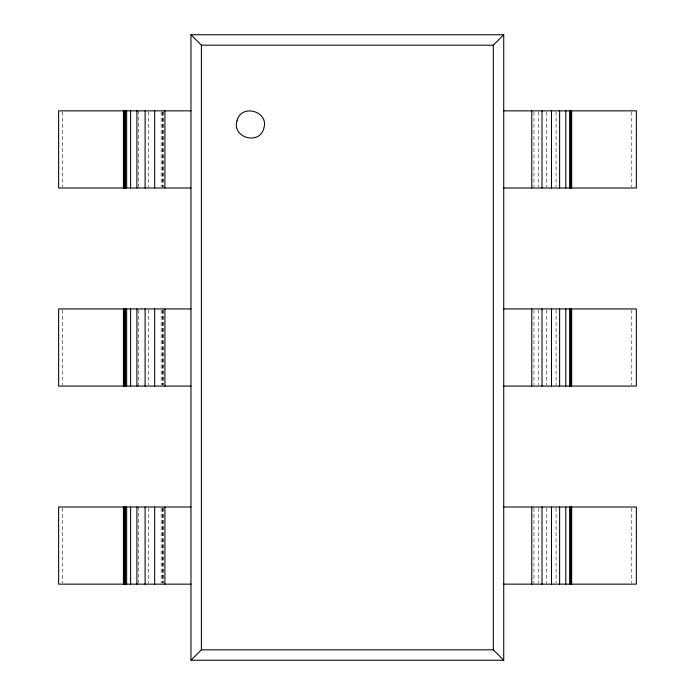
<?xml version="1.0" encoding="UTF-8"?>
<svg xmlns="http://www.w3.org/2000/svg" width="695" height="695" viewBox="0 0 695 695"><rect width="100%" height="100%" fill="white"/><g stroke="black" fill="none" stroke-linecap="round" stroke-linejoin="round"><path stroke-width="0.52" stroke-dasharray="3.48 2.61" d="M631.79 111.921L631.79 186.929M631.79 309.996L631.79 385.004M631.79 508.071L631.79 583.079M556.07 111.921L556.07 186.929M556.07 309.996L556.07 385.004M556.07 508.071L556.07 583.079M546.357 111.921L546.357 186.929M546.357 309.996L546.357 385.004M546.357 508.071L546.357 583.079M538.773 111.921L538.773 186.929M538.773 309.996L538.773 385.004M538.773 508.071L538.773 583.079M533.96 111.921L533.96 186.929M533.96 309.996L533.96 385.004M533.96 508.071L533.96 583.079M163.108 111.921L163.108 186.929M163.108 309.996L163.108 385.004M163.108 508.071L163.108 583.079M162.899 111.921L162.899 186.929M162.899 309.996L162.899 385.004M162.899 508.071L162.899 583.079M162.83 111.921L162.83 186.929M162.83 309.996L162.83 385.004M162.83 508.071L162.83 583.079M161.144 111.921L161.144 186.929M161.144 309.996L161.144 385.004M161.144 508.071L161.144 583.079M148.522 111.921L148.522 186.929M148.522 309.996L148.522 385.004M148.522 508.071L148.522 583.079M138.661 110.852L138.661 186.929M138.661 309.996L138.661 386.072M138.661 507.003L138.661 583.079M62.689 111.921L62.689 186.929M62.689 309.996L62.689 385.004M62.689 508.071L62.689 583.079"/><path stroke-width="1.04" d="M503.727 660.25L493.302 649.825L493.302 45.175L503.727 34.75L190.977 34.75L190.977 660.25L503.727 660.25L503.727 34.75M190.977 660.25L201.402 649.825L201.402 45.175L190.977 34.75M201.402 45.175L493.302 45.175M190.977 110.852L58.641 110.852L58.641 187.998L190.977 187.998M503.727 110.852L636.359 110.852L636.359 187.998L503.727 187.998M190.977 308.928L58.641 308.928L58.641 386.072L190.977 386.072M503.727 308.928L636.359 308.928L636.359 386.072L503.727 386.072M190.977 507.003L58.641 507.003L58.641 584.148L190.977 584.148M503.727 507.003L636.359 507.003L636.359 584.148L503.727 584.148M201.402 649.825L493.302 649.825M571.664 110.852L571.664 187.998M571.664 308.928L571.664 386.072M571.664 507.003L571.664 584.148M571.09 110.852L571.09 187.998M571.09 308.928L571.09 386.072M571.09 507.003L571.09 584.148M570.838 110.852L570.838 187.998M570.838 308.928L570.838 386.072M570.838 507.003L570.838 584.148M570.578 110.852L570.578 187.998M570.578 308.928L570.578 386.072M570.578 507.003L570.578 584.148M569.631 110.852L569.631 187.998M569.631 308.928L569.631 386.072M569.631 507.003L569.631 584.148M565.808 110.852L565.808 187.998M565.808 308.928L565.808 386.072M565.808 507.003L565.808 584.148M559.623 110.852L559.623 187.998M559.623 308.928L559.623 386.072M559.623 507.003L559.623 584.148M551.509 110.852L551.509 187.998M551.509 308.928L551.509 386.072M551.509 507.003L551.509 584.148M542.013 110.852L542.013 187.998M542.013 308.928L542.013 386.072M542.013 507.003L542.013 584.148M531.779 110.852L531.779 187.998M531.779 308.928L531.779 386.072M531.779 507.003L531.779 584.148M164.915 110.852L164.915 187.998M164.915 308.928L164.915 386.072M164.915 507.003L164.915 584.148M154.664 110.852L154.664 187.998M154.664 308.928L154.664 386.072M154.664 507.003L154.664 584.148M145.107 110.852L145.107 187.998M145.107 308.928L145.107 386.072M145.107 507.003L145.107 584.148M136.898 110.852L136.898 187.998M136.898 308.928L136.898 386.072M136.898 507.003L136.898 584.148M130.608 110.852L130.608 187.998M130.608 308.928L130.608 386.072M130.608 507.003L130.608 584.148M126.646 110.852L126.646 187.998M126.646 308.928L126.646 386.072M126.646 507.003L126.646 584.148M125.213 110.852L125.3 187.998M125.213 308.928L125.3 386.072M125.3 507.003L125.3 584.148M124.952 110.852L124.952 187.998M124.952 308.928L124.952 386.072M124.952 507.003L124.952 584.148M124.544 110.852L124.544 187.998M124.544 308.928L124.544 386.072M124.544 507.003L124.544 584.148M124.023 110.852L124.023 187.998M124.023 308.928L124.023 386.072M124.023 507.003L124.023 584.148M123.441 110.852L123.441 187.998M123.441 308.928L123.441 386.072M123.441 507.003L123.441 584.148M236.986 120.878C231.704 137.975 259.895 145.524 263.874 128.08C269.156 110.992 240.957 103.433 236.986 120.878"/></g></svg>
